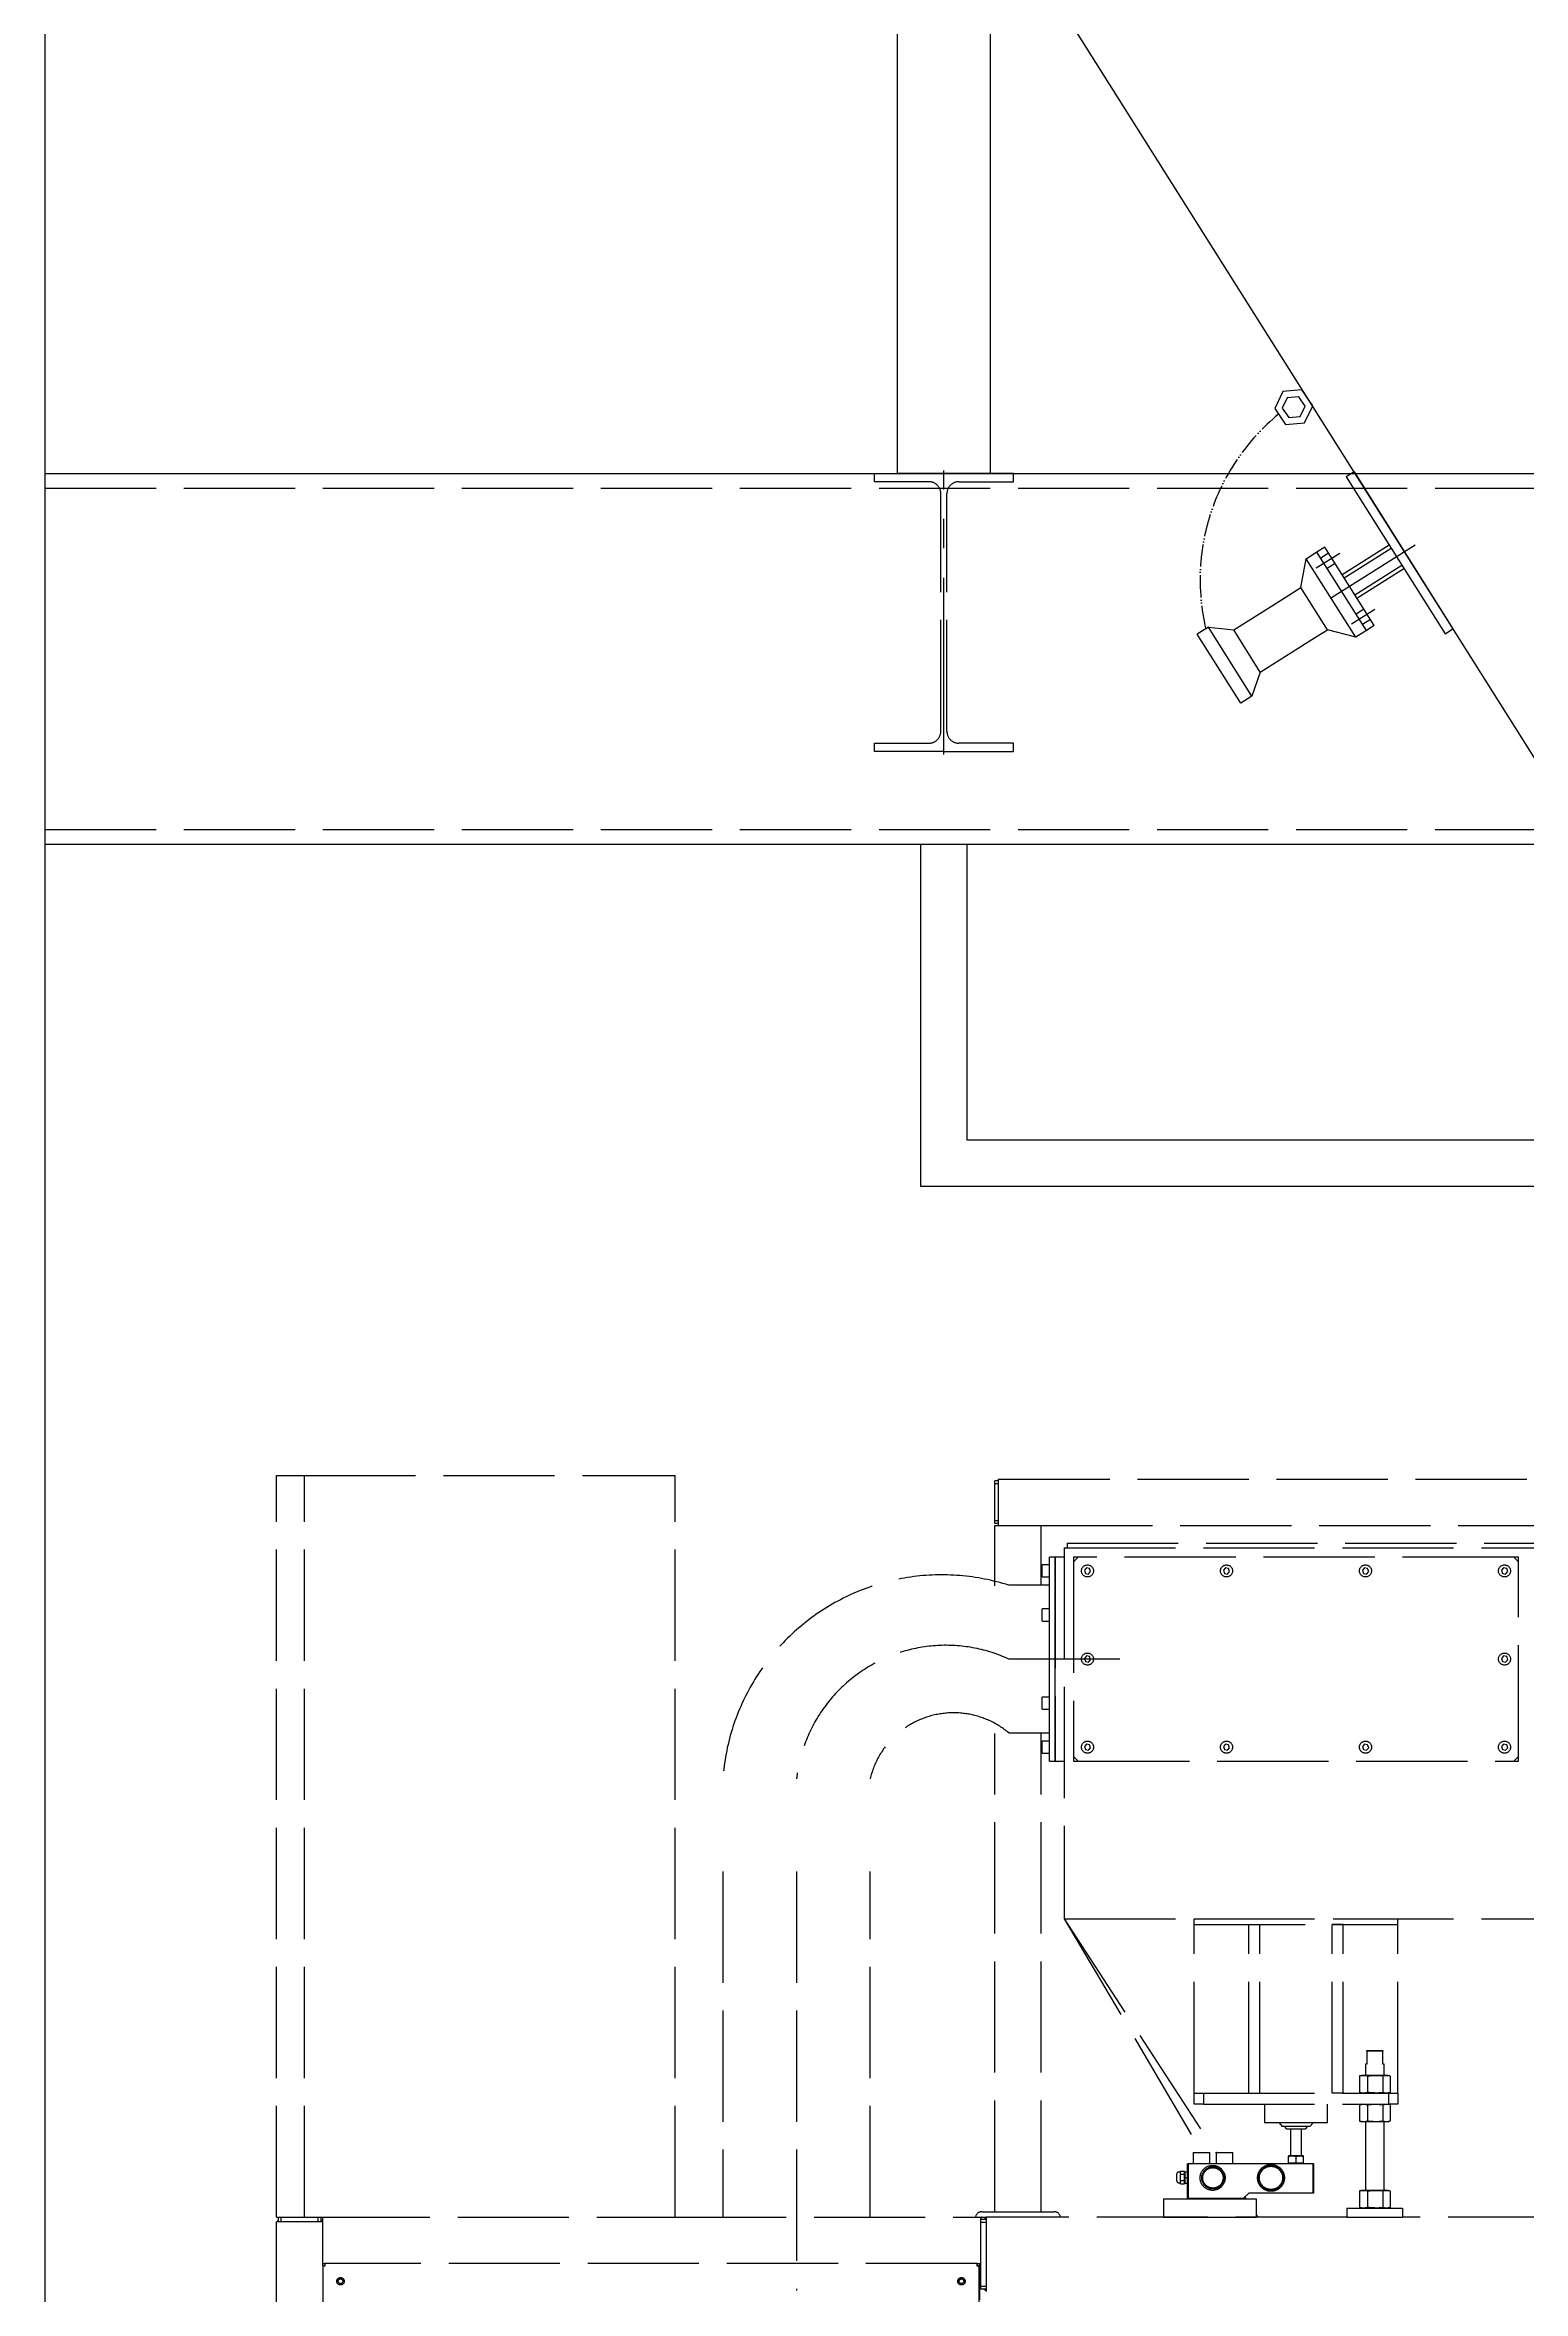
# Model space of a CAD drawing. Header units: millimetres. Extents: x 163705 to 1616509, y 81827 to 302547.
# Drawn here: x 1483336 to 1484931, y 151849 to 154272 of the extents above; entities that cross this region are included whole.
import ezdxf

# ---------------------------------------------------------------- set-up
doc = ezdxf.new("R2010")
doc.units = ezdxf.units.MM
doc.header["$LTSCALE"] = 10
for name, pattern in [('ACAD_ISO02W100', [15, 12, -3]), ('ACAD_ISO05W100', [33, 24, -3, 0, -3, 0, -3]), ('CENTER2', [28.575, 19.05, -3.175, 3.175, -3.175])]:
    doc.linetypes.add(name, pattern=pattern)
for name, color, linetype, lineweight in [('1-中心线', 1, 'CENTER2', 0), ('1-剖面线', 8, 'Continuous', 0), ('1-双点线', 8, 'ACAD_ISO05W100', 0), ('1-虚线', 8, 'ACAD_ISO02W100', 0), ('1-设备轮廓', 2, 'Continuous', 18), ('1-钢构', 6, 'Continuous', 0)]:
    doc.layers.add(name, color=color, linetype=linetype, lineweight=lineweight)
doc.styles.get("Standard").update_dxf_attribs({"font": 'arial.ttf'})

# ---------------------------------------------------------------- blocks, each defined once
blk = doc.blocks.new('*U268')
blk.add_line((300, 16000), (300, 0))
blk = doc.blocks.new('*U279')
for p, q in [((0, 400), (5700, 400)), ((0, 400), (0, 0)), ((0, 0), (5700, 0))]:
    blk.add_line(p, q)
at = {"layer": '1-虚线'}
for p, q in [((0, 384), (5700, 384)), ((0, 16), (5700, 16))]:
    blk.add_line(p, q, dxfattribs=at)
blk = doc.blocks.new('G$C61459890')
for p, q in [((843.8, 1301.9), (843.8, 2101.9)), ((843.8, 2101.9), (873.8, 2101.9)), ((873.8, 1301.9), (873.8, 2101.9)), ((873.8, 2101.9), (1273.8, 2101.9)), ((873.8, 1301.9), (873.8, 2101.9)), ((1273.8, 1301.9), (1273.8, 2101.9)), ((1622.8, 2095.9), (1618.8, 2095.9)), ((1618.8, 2092.9), (1618.8, 2095.9)), ((1622.8, 2092.9), (1618.8, 2092.9)), ((1618.8, 2052.9), (1618.8, 2092.9)), ((1622.8, 2097.9), (2368.8, 2097.9)), ((1622.8, 2089.9), (1622.8, 2097.9)), ((1622.8, 2055.9), (1622.8, 2089.9)), ((1622.8, 2052.9), (1618.8, 2052.9)), ((1618.8, 2049.9), (1618.8, 2052.9)), ((1622.8, 2049.9), (1618.8, 2049.9)), ((1618.8, 1983), (1618.8, 2047.9)), ((1618.8, 2047.9), (1626.8, 2047.9)), ((1622.8, 2047.9), (1622.8, 2055.9)), ((1626.8, 2047.9), (1660.8, 2047.9)), ((1660.8, 2047.9), (1668.8, 2047.9)), ((1668.8, 1983.4), (1668.8, 2047.9)), ((1668.8, 2047.9), (3218.8, 2047.9)), ((1683.8, 2013.9), (1677.8, 2013.9)), ((1677.8, 1903.9), (1677.8, 2013.9)), ((1693.8, 2013.9), (1683.8, 2013.9)), ((1683.8, 1903.9), (1683.8, 2013.9)), ((1683.8, 2013.9), (1683.8, 1793.9)), ((1693.8, 2023.9), (1693.8, 1623.9)), ((1693.8, 2023.9), (3193.8, 2023.9)), ((1696.8, 2028.9), (1696.8, 2023.9)), ((1696.8, 2028.9), (3190.8, 2028.9)), ((1708.8, 2013.9), (1703.8, 2008.9)), ((1708.8, 2013.9), (1703.8, 2013.9)), ((1703.8, 2013.9), (1703.8, 2008.9)), ((2178.8, 2013.9), (1708.8, 2013.9)), ((2183.8, 2008.9), (2178.8, 2013.9)), ((2183.8, 2013.9), (2178.8, 2013.9)), ((2183.8, 2008.9), (2183.8, 2013.9)), ((1669.8, 1992.5), (1669.8, 2005.3)), ((1677.8, 2005.4), (1669.9, 2005.4)), ((1669.9, 1992.4), (1677.8, 1992.4)), ((1703.8, 2008.9), (1703.8, 1798.9)), ((1717.7, 2002.2), (1715.5, 1999.6)), ((1715.5, 1999.6), (1716.5, 1996.3)), ((1716.5, 1996.3), (1719.9, 1995.6)), ((1721.1, 2001.5), (1717.7, 2002.2)), ((1719.9, 1995.6), (1722.2, 1998.2)), ((1722.2, 1998.2), (1721.1, 2001.5)), ((1867.7, 2002.2), (1865.5, 1999.6)), ((1865.5, 1999.6), (1866.5, 1996.3)), ((1866.5, 1996.3), (1869.9, 1995.6)), ((1871.1, 2001.5), (1867.7, 2002.2)), ((1869.9, 1995.6), (1872.2, 1998.2)), ((1872.2, 1998.2), (1871.1, 2001.5)), ((2017.7, 2002.2), (2015.5, 1999.6)), ((2015.5, 1999.6), (2016.5, 1996.3)), ((2016.5, 1996.3), (2019.9, 1995.6)), ((2021.1, 2001.5), (2017.7, 2002.2)), ((2019.9, 1995.6), (2022.2, 1998.2)), ((2022.2, 1998.2), (2021.1, 2001.5)), ((2167.7, 2002.2), (2165.5, 1999.6)), ((2165.5, 1999.6), (2166.5, 1996.3)), ((2166.5, 1996.3), (2169.9, 1995.6)), ((2171.1, 2001.5), (2167.7, 2002.2)), ((2169.9, 1995.6), (2172.2, 1998.2)), ((2172.2, 1998.2), (2171.1, 2001.5)), ((2183.8, 1798.9), (2183.8, 2008.9)), ((1677.8, 1983.4), (1633.8, 1983.4)), ((1669.8, 1945), (1669.8, 1957.8)), ((1677.8, 1957.9), (1669.9, 1957.9)), ((1669.9, 1944.9), (1677.8, 1944.9)), ((1753.8, 1903.9), (1633.8, 1903.9)), ((1677.8, 1793.9), (1677.8, 1903.9)), ((1683.8, 1793.9), (1683.8, 1903.9)), ((1717.7, 1907.2), (1715.5, 1904.6)), ((1715.5, 1904.6), (1716.5, 1901.3)), ((1716.5, 1901.3), (1719.9, 1900.6)), ((1721.1, 1906.5), (1717.7, 1907.2)), ((1719.9, 1900.6), (1722.2, 1903.2)), ((1722.2, 1903.2), (1721.1, 1906.5)), ((2167.7, 1907.2), (2165.5, 1904.6)), ((2165.5, 1904.6), (2166.5, 1901.3)), ((2166.5, 1901.3), (2169.9, 1900.6)), ((2171.1, 1906.5), (2167.7, 1907.2)), ((2169.9, 1900.6), (2172.2, 1903.2)), ((2172.2, 1903.2), (2171.1, 1906.5)), ((1669.8, 1850), (1669.8, 1862.8)), ((1677.8, 1862.9), (1669.9, 1862.9)), ((1669.9, 1849.9), (1677.8, 1849.9)), ((1618.8, 1307.9), (1618.8, 1823.6)), ((1633.8, 1824.4), (1677.8, 1824.4)), ((1668.8, 1307.9), (1668.8, 1824.4)), ((1669.8, 1802.5), (1669.8, 1815.3)), ((1677.8, 1815.4), (1669.9, 1815.4)), ((1669.9, 1802.4), (1677.8, 1802.4)), ((1677.8, 1793.9), (1683.8, 1793.9)), ((1683.8, 1793.9), (1693.8, 1793.9)), ((1703.8, 1798.9), (1708.8, 1793.9)), ((1703.8, 1798.9), (1703.8, 1793.9)), ((1703.8, 1793.9), (1708.8, 1793.9)), ((1708.8, 1793.9), (2178.8, 1793.9)), ((1717.7, 1812.2), (1715.5, 1809.6)), ((1715.5, 1809.6), (1716.5, 1806.3)), ((1716.5, 1806.3), (1719.9, 1805.6)), ((1721.1, 1811.5), (1717.7, 1812.2)), ((1719.9, 1805.6), (1722.2, 1808.2)), ((1722.2, 1808.2), (1721.1, 1811.5)), ((1867.7, 1812.2), (1865.5, 1809.6)), ((1865.5, 1809.6), (1866.5, 1806.3)), ((1866.5, 1806.3), (1869.9, 1805.6)), ((1871.1, 1811.5), (1867.7, 1812.2)), ((1869.9, 1805.6), (1872.2, 1808.2)), ((1872.2, 1808.2), (1871.1, 1811.5)), ((2017.7, 1812.2), (2015.5, 1809.6)), ((2015.5, 1809.6), (2016.5, 1806.3)), ((2016.5, 1806.3), (2019.9, 1805.6)), ((2021.1, 1811.5), (2017.7, 1812.2)), ((2019.9, 1805.6), (2022.2, 1808.2)), ((2022.2, 1808.2), (2021.1, 1811.5)), ((2167.7, 1812.2), (2165.5, 1809.6)), ((2165.5, 1809.6), (2166.5, 1806.3)), ((2166.5, 1806.3), (2169.9, 1805.6)), ((2171.1, 1811.5), (2167.7, 1812.2)), ((2169.9, 1805.6), (2172.2, 1808.2)), ((2172.2, 1808.2), (2171.1, 1811.5)), ((2178.8, 1793.9), (2183.8, 1798.9)), ((2178.8, 1793.9), (2183.8, 1793.9)), ((2183.8, 1793.9), (2183.8, 1798.9)), ((1325.3, 1674.9), (1325.3, 1301.9)), ((1404.8, 1674.9), (1404.8, 1223.1)), ((1484.3, 1301.9), (1484.3, 1674.9)), ((1693.8, 1623.9), (1841.9, 1371.9)), ((1693.8, 1623.9), (1857.8, 1371)), ((1693.8, 1623.9), (3193.8, 1623.9)), ((1833.8, 1623.9), (2053.8, 1623.9)), ((1833.8, 1617.8), (1833.8, 1623.9)), ((2053.8, 1617.8), (2053.8, 1623.9)), ((1833.8, 1435.9), (1833.8, 1617.8)), ((1833.8, 1617.8), (2053.8, 1617.8)), ((1892.8, 1435.9), (1892.8, 1617.8)), ((1892.8, 1617.8), (1904.8, 1617.8)), ((1904.8, 1435.9), (1904.8, 1617.8)), ((1994.8, 1617.8), (1982.8, 1617.8)), ((1982.8, 1435.9), (1982.8, 1617.8)), ((1994.8, 1435.9), (1994.8, 1617.8)), ((2053.8, 1435.9), (2053.8, 1617.8)), ((2020.3, 1481.9), (2037.3, 1481.9)), ((2020.3, 1480.9), (2020.3, 1481.9)), ((2020.3, 1480.9), (2020.3, 1466.9)), ((2037.3, 1480.9), (2020.3, 1480.9)), ((2037.3, 1481.9), (2037.3, 1480.9)), ((2037.3, 1466.9), (2037.3, 1480.9)), ((2012.4, 1454.3), (2016.7, 1454.9)), ((2012.7, 1454.4), (2012.4, 1454.3)), ((2012.4, 1454.3), (2012.4, 1436.5)), ((2014.6, 1454.9), (2012.7, 1454.4)), ((2016.7, 1454.9), (2014.6, 1454.9)), ((2016.7, 1454.9), (2021.1, 1454.3)), ((2029.4, 1454.9), (2016.7, 1454.9)), ((2018.8, 1466.9), (2018.8, 1454.9)), ((2020.3, 1466.9), (2018.8, 1466.9)), ((2021.1, 1454.3), (2021.1, 1436.5)), ((2029.4, 1454.9), (2037.6, 1454.3)), ((2041.4, 1454.9), (2029.4, 1454.9)), ((2038.8, 1466.9), (2037.3, 1466.9)), ((2037.6, 1454.3), (2041.4, 1454.9)), ((2037.6, 1454.3), (2037.6, 1436.5)), ((2038.8, 1454.9), (2038.8, 1466.9)), ((2041.4, 1454.9), (2045, 1454.4)), ((2043.1, 1454.9), (2041.4, 1454.9)), ((2045, 1454.4), (2043.1, 1454.9)), ((2045.3, 1454.3), (2045.3, 1436.5)), ((1833.8, 1423.9), (1833.8, 1435.9)), ((1833.8, 1435.9), (1843.8, 1435.9)), ((1843.8, 1435.9), (1843.8, 1423.9)), ((1843.8, 1435.9), (2043.8, 1435.9)), ((1892.8, 1435.9), (1904.8, 1435.9)), ((1994.8, 1435.9), (1982.8, 1435.9)), ((2016.7, 1435.9), (2012.4, 1436.5)), ((2012.4, 1436.5), (2012.7, 1436.4)), ((2012.7, 1436.4), (2014.6, 1435.9)), ((2021.1, 1436.5), (2016.7, 1435.9)), ((2037.6, 1436.5), (2029.4, 1435.9)), ((2041.4, 1435.9), (2037.6, 1436.5)), ((2045, 1436.4), (2041.4, 1435.9)), ((2043.1, 1435.9), (2045, 1436.4)), ((2043.8, 1423.9), (2043.8, 1435.9)), ((2043.8, 1435.9), (2053.8, 1435.9)), ((2053.8, 1435.9), (2053.8, 1423.9)), ((1843.8, 1423.9), (1833.8, 1423.9)), ((1843.8, 1423.9), (2043.8, 1423.9)), ((1909.8, 1423.9), (1909.8, 1403.9)), ((1977.8, 1403.9), (1977.8, 1423.9)), ((2012.4, 1423.3), (2016.7, 1423.9)), ((2012.7, 1423.4), (2012.4, 1423.3)), ((2012.4, 1423.3), (2012.4, 1405.5)), ((2016.7, 1404.9), (2012.4, 1405.5)), ((2012.4, 1405.5), (2012.7, 1405.4)), ((2014.6, 1423.9), (2012.7, 1423.4)), ((2012.7, 1405.4), (2014.6, 1404.9)), ((2016.7, 1423.9), (2021.1, 1423.3)), ((2021.1, 1405.5), (2016.7, 1404.9)), ((2021.1, 1423.3), (2021.1, 1405.5)), ((2029.4, 1423.9), (2037.6, 1423.3)), ((2037.6, 1405.5), (2029.4, 1404.9)), ((2037.6, 1423.3), (2041.4, 1423.9)), ((2037.6, 1423.3), (2037.6, 1405.5)), ((2041.4, 1404.9), (2037.6, 1405.5)), ((2041.4, 1423.9), (2045, 1423.4)), ((2045, 1405.4), (2041.4, 1404.9)), ((2045, 1423.4), (2043.1, 1423.9)), ((2043.1, 1404.9), (2045, 1405.4)), ((2053.8, 1423.9), (2043.8, 1423.9)), ((2045.3, 1423.3), (2045.3, 1405.5)), ((1943.8, 1403.9), (1909.8, 1403.9)), ((1925.5, 1403.9), (1928.8, 1399.9)), ((1958.8, 1399.9), (1928.8, 1399.9)), ((1953.3, 1396.9), (1934.3, 1396.9)), ((1937.8, 1396.9), (1937.8, 1368.3)), ((1977.8, 1403.9), (1943.8, 1403.9)), ((1949.8, 1368.3), (1949.8, 1396.9)), ((1958.8, 1399.9), (1962.2, 1403.9)), ((2016.7, 1404.9), (2014.6, 1404.9)), ((2029.4, 1404.9), (2016.7, 1404.9)), ((2018.8, 1404.9), (2018.8, 1330.9)), ((2041.4, 1404.9), (2029.4, 1404.9)), ((2038.8, 1330.9), (2038.8, 1404.9)), ((2043.1, 1404.9), (2041.4, 1404.9)), ((1826.8, 1359.4), (1827.3, 1359.9)), ((1826.8, 1359.4), (1827.3, 1359.4)), ((1826.8, 1345.8), (1826.8, 1359.4)), ((1827.3, 1359.9), (1962.3, 1359.9)), ((1827.3, 1359.9), (1827.3, 1359.4)), ((1827.3, 1359.4), (1827.3, 1344.9)), ((1962.3, 1359.4), (1827.3, 1359.4)), ((1832.8, 1371.8), (1832.8, 1359.9)), ((1832.9, 1371.9), (1833.2, 1371.9)), ((1833.2, 1371.9), (1850.7, 1371.9)), ((1850.8, 1359.9), (1850.8, 1371.8)), ((1857.8, 1371.8), (1857.8, 1359.9)), ((1857.9, 1371.9), (1858.7, 1371.9)), ((1858.7, 1371.9), (1875.7, 1371.9)), ((1875.8, 1359.9), (1875.8, 1371.8)), ((1936.5, 1368.3), (1935.8, 1368.1)), ((1935.8, 1368.1), (1935.8, 1367.8)), ((1935.8, 1360.4), (1935.8, 1367.8)), ((1935.8, 1360.1), (1936.5, 1359.9)), ((1951.1, 1368.3), (1936.5, 1368.3)), ((1943.8, 1360.4), (1943.8, 1367.8)), ((1951.8, 1368.1), (1951.1, 1368.3)), ((1951.1, 1359.9), (1951.8, 1360.1)), ((1951.8, 1360.4), (1951.8, 1367.8)), ((1951.8, 1360.1), (1951.8, 1360.4)), ((1962.3, 1359.9), (1962.3, 1359.4)), ((1962.3, 1359.9), (1962.8, 1359.4)), ((1962.3, 1328.4), (1962.3, 1359.4)), ((1962.3, 1359.4), (1962.8, 1359.4)), ((1962.8, 1359.4), (1962.8, 1328.4)), ((1815.1, 1341.1), (1815.1, 1348.6)), ((1819.1, 1350.6), (1817.1, 1350.6)), ((1817.1, 1339.1), (1819.1, 1339.1)), ((1819.1, 1351.7), (1823.6, 1351.7)), ((1819.1, 1348.3), (1819.1, 1351.7)), ((1819.1, 1341.5), (1819.1, 1348.3)), ((1819.1, 1348.3), (1823.6, 1348.3)), ((1819.1, 1338.1), (1819.1, 1341.5)), ((1819.1, 1341.5), (1823.6, 1341.5)), ((1819.1, 1338.1), (1823.6, 1338.1)), ((1823.6, 1348.3), (1823.6, 1351.7)), ((1824.3, 1350.6), (1823.6, 1350.6)), ((1823.6, 1341.5), (1823.6, 1348.3)), ((1823.6, 1338.1), (1823.6, 1341.5)), ((1823.6, 1339.1), (1824.3, 1339.1)), ((1824.3, 1344.9), (1824.3, 1351)), ((1824.3, 1351), (1826.8, 1351)), ((1824.3, 1344.9), (1827.3, 1344.9)), ((1824.3, 1338.8), (1824.3, 1344.9)), ((1824.3, 1338.8), (1826.8, 1338.8)), ((1826.8, 1345.8), (1827.3, 1344.9)), ((1827.3, 1344.9), (1826.8, 1344)), ((1826.8, 1322.4), (1826.8, 1344)), ((1827.3, 1344.9), (1827.3, 1322.4)), ((1800.8, 1321.9), (1800.8, 1301.9)), ((1800.8, 1321.9), (1900.8, 1321.9)), ((1826.8, 1322.4), (1827.3, 1322.4)), ((1827.3, 1321.9), (1826.8, 1322.4)), ((1827.3, 1322.4), (1887.3, 1322.4)), ((1827.3, 1321.9), (1827.3, 1322.4)), ((1887.3, 1322.4), (1886.8, 1321.9)), ((1887.3, 1322.4), (1893.3, 1328.4)), ((1888.5, 1323.6), (1889.7, 1321.9)), ((1962.3, 1327.9), (1892.8, 1327.9)), ((1893.3, 1328.4), (1962.3, 1328.4)), ((1900.8, 1321.9), (1900.8, 1301.9)), ((1962.3, 1328.4), (1962.3, 1327.9)), ((1962.8, 1328.4), (1962.3, 1328.4)), ((1962.8, 1328.4), (1962.3, 1327.9)), ((1998.8, 1311.9), (2058.8, 1311.9)), ((1998.8, 1311.9), (1998.8, 1301.9)), ((2012.4, 1330.3), (2016.7, 1330.9)), ((2012.7, 1330.4), (2012.4, 1330.3)), ((2012.4, 1330.3), (2012.4, 1312.5)), ((2016.7, 1311.9), (2012.4, 1312.5)), ((2012.4, 1312.5), (2012.7, 1312.4)), ((2014.6, 1330.9), (2012.7, 1330.4)), ((2012.7, 1312.4), (2014.6, 1311.9)), ((2016.7, 1330.9), (2014.6, 1330.9)), ((2016.7, 1330.9), (2021.1, 1330.3)), ((2029.4, 1330.9), (2016.7, 1330.9)), ((2021.1, 1312.5), (2016.7, 1311.9)), ((2021.1, 1330.3), (2021.1, 1312.5)), ((2029.4, 1330.9), (2037.6, 1330.3)), ((2041.4, 1330.9), (2029.4, 1330.9)), ((2037.6, 1312.5), (2029.4, 1311.9)), ((2037.6, 1330.3), (2041.4, 1330.9)), ((2037.6, 1330.3), (2037.6, 1312.5)), ((2041.4, 1311.9), (2037.6, 1312.5)), ((2041.4, 1330.9), (2045, 1330.4)), ((2043.1, 1330.9), (2041.4, 1330.9)), ((2045, 1312.4), (2041.4, 1311.9)), ((2045, 1330.4), (2043.1, 1330.9)), ((2043.1, 1311.9), (2045, 1312.4)), ((2045.3, 1330.3), (2045.3, 1312.5)), ((2058.8, 1311.9), (2058.8, 1301.9)), ((843.8, 1301.9), (848.3, 1301.9)), ((843.8, 601.9), (843.8, 1296.9)), ((851.8, 1296.9), (843.8, 1296.9)), ((845.8, 1296.9), (845.8, 1301.9)), ((848.3, 1301.9), (848.8, 1301.9)), ((848.8, 1296.9), (848.8, 1301.9)), ((848.8, 1301.9), (888.8, 1301.9)), ((885.8, 1296.9), (851.8, 1296.9)), ((893.8, 1296.9), (885.8, 1296.9)), ((888.8, 1296.9), (888.8, 1301.9)), ((888.8, 1301.9), (889.3, 1301.9)), ((889.3, 1301.9), (1273.8, 1301.9)), ((891.8, 1296.9), (891.8, 1301.9)), ((893.8, 1293.9), (893.8, 1301.9)), ((893.8, 1259.9), (893.8, 1293.9)), ((1273.8, 1301.9), (1603.8, 1301.9)), ((1603.8, 1293.9), (1603.8, 1301.9)), ((1609.8, 1299.4), (1603.8, 1299.4)), ((1609.8, 1296.4), (1603.8, 1296.4)), ((1603.8, 1259.9), (1603.8, 1293.9)), ((1604.8, 1307.9), (1682.8, 1307.9)), ((1604.8, 1301.9), (1609.8, 1301.9)), ((1998.8, 1301.9), (1609.8, 1301.9)), ((1609.8, 1291.9), (1609.8, 1301.9)), ((1609.8, 1231.9), (1609.8, 1291.9)), ((1800.8, 1301.9), (1900.8, 1301.9)), ((1900.8, 1304.7), (1902.6, 1301.9)), ((1998.8, 1301.9), (2058.8, 1301.9)), ((3277.8, 1301.9), (2058.8, 1301.9)), ((893.8, 1251.9), (893.8, 1259.9)), ((1603.8, 1254.1), (1603.8, 1259.9)), ((893.8, 1249.7), (893.8, 1251.9)), ((893.8, 1251.9), (896, 1251.9)), ((893.8, 1249.7), (893.8, 606.1)), ((893.8, 1249.7), (895.3, 1249.7)), ((1599.6, 1251.9), (896, 1251.9)), ((896, 1251.9), (896, 1250.4)), ((1599.6, 1251.9), (1599.6, 1250.4)), ((1599.6, 1251.9), (1603.8, 1251.9)), ((1601.8, 1249.7), (1600.3, 1249.7)), ((1601.8, 606.1), (1601.8, 1249.7)), ((1602.8, 1212.9), (1602.8, 1251.9)), ((1602.8, 1247.9), (1603.8, 1247.9)), ((1603.8, 1242.9), (1602.8, 1242.9)), ((1603.8, 1227.4), (1603.8, 1254.1)), ((1609.8, 1227.4), (1603.8, 1227.4)), ((1603.8, 1224.4), (1603.8, 1227.4)), ((1609.8, 1224.4), (1603.8, 1224.4)), ((1609.8, 1221.9), (1609.8, 1231.9))]:
    blk.add_line(p, q)
at = {"flags": 128}
for points in [[(1931.3, 1399.9), (1932.5, 1398.5), (1934.3, 1396.9)], [(1953.3, 1396.9), (1955.2, 1398.5), (1956.3, 1399.9)], [(1609.8, 1301.1), (1608.3, 1300.2), (1607.2, 1299.4)], [(1607.2, 1224.4), (1608.3, 1223.6), (1609.8, 1222.7)]]:
    blk.add_lwpolyline(points, dxfattribs=at)
for centre, radius in [((1718.8, 1998.9), 6.5), ((1868.8, 1998.9), 6.5), ((2018.8, 1998.9), 6.5), ((2168.8, 1998.9), 6.5), ((1718.8, 1903.9), 6.5), ((2168.8, 1903.9), 6.5), ((1718.8, 1808.9), 6.5), ((1868.8, 1808.9), 6.5), ((2018.8, 1808.9), 6.5), ((2168.8, 1808.9), 6.5), ((1853.8, 1344.4), 13.5), ((1916.8, 1344.4), 14.5), ((1916.8, 1344.4), 13.5), ((1916.8, 1344.4), 12.5), ((1854.1, 1344.4), 12), ((1854.1, 1344.4), 11), ((912.8, 1232.9), 4), ((912.8, 1232.9), 2.5), ((1582.8, 1232.9), 4), ((1582.8, 1232.9), 2.5)]:
    blk.add_circle(centre, radius)
for centre, radius, start, end in [((1561.7, 1757.7), 237, 72.2748, 175.8308), ((1669.9, 2005.3), 0.1, 90, 180), ((1669.9, 1992.5), 0.1, 180, 270), ((1669.9, 1957.8), 0.1, 90, 180), ((1669.9, 1945), 0.1, 180, 270), ((1566.1, 1756.4), 162.3, 65.3158, 173.471), ((1574.4, 1753.2), 92.7, 50.1633, 166.4765), ((1669.9, 1862.8), 0.1, 90, 180), ((1669.9, 1850), 0.1, 180, 270), ((1669.9, 1815.3), 0.1, 90, 180), ((1669.9, 1802.5), 0.1, 180, 270), ((1832.9, 1371.8), 0.1, 90, 180), ((1850.7, 1371.8), 0.1, 0, 90), ((1857.9, 1371.8), 0.1, 90, 180), ((1875.7, 1371.8), 0.1, 0, 90), ((1817.1, 1348.6), 2, 90, 180), ((1817.1, 1341.1), 2, 180, 270), ((851.8, 1293.9), 8, 138.5904, 157.9757), ((885.8, 1293.9), 8, 22.0243, 41.4096), ((1604.8, 1300.9), 7, 90, 171.7868), ((1604.8, 1300.9), 1, 90, 180), ((1682.8, 1300.9), 7, 8.2132, 90)]:
    blk.add_arc(centre, radius, start, end)
for points, knots in [([(2021.1, 1454.3), (2021.7, 1454.4), (2024.5, 1454.7), (2027.2, 1454.8), (2029.4, 1454.9)], [0, 0, 0, 0, 0.225037, 1, 1, 1, 1]), ([(2029.4, 1435.9), (2027.2, 1436), (2024.5, 1436.1), (2021.7, 1436.4), (2021.1, 1436.5)], [0, 0, 0, 0, 0.774963, 1, 1, 1, 1]), ([(2021.1, 1423.3), (2021.7, 1423.4), (2024.5, 1423.7), (2027.2, 1423.8), (2029.4, 1423.9)], [0, 0, 0, 0, 0.225037, 1, 1, 1, 1]), ([(2029.4, 1404.9), (2027.2, 1405), (2024.5, 1405.1), (2021.7, 1405.4), (2021.1, 1405.5)], [0, 0, 0, 0, 0.774963, 1, 1, 1, 1]), ([(1935.8, 1360.4), (1935.8, 1360.2), (1935.8, 1360), (1935.8, 1360.1), (1935.8, 1360.1)], [0, 0, 0, 0, 0.993171, 1, 1, 1, 1]), ([(1951.8, 1367.8), (1951.8, 1368), (1951.8, 1368.2), (1951.8, 1368.1), (1951.8, 1368.1)], [0, 0, 0, 0, 0.993171, 1, 1, 1, 1]), ([(2021.1, 1330.3), (2021.7, 1330.4), (2024.5, 1330.7), (2027.2, 1330.8), (2029.4, 1330.9)], [0, 0, 0, 0, 0.225037, 1, 1, 1, 1]), ([(2029.4, 1311.9), (2027.2, 1312), (2024.5, 1312.1), (2021.7, 1312.4), (2021.1, 1312.5)], [0, 0, 0, 0, 0.774963, 1, 1, 1, 1])]:
    blk.add_open_spline(points, degree=3, knots=knots)
for points in [[(1935.8, 1367.8), (1937.2, 1367.9), (1939.8, 1368.3), (1942.5, 1367.9), (1943.8, 1367.8)], [(1943.8, 1360.4), (1942.5, 1360.3), (1939.8, 1359.9), (1937.2, 1360.3), (1935.8, 1360.4)], [(1943.8, 1367.8), (1945.2, 1367.9), (1947.8, 1368.3), (1950.5, 1367.9), (1951.8, 1367.8)], [(1951.8, 1360.4), (1950.5, 1360.3), (1947.8, 1359.9), (1945.2, 1360.3), (1943.8, 1360.4)], [(893.8, 1249.7), (893.9, 1249.7), (893.9, 1249.6), (894.5, 1249.5), (895.3, 1249.5), (896, 1249.4), (896.3, 1249.4)], [(895.3, 1249.7), (895.3, 1249.7), (895.4, 1249.6), (895.6, 1249.5), (895.9, 1249.5), (896.2, 1249.4), (896.3, 1249.4)], [(896.3, 1249.4), (896.3, 1249.7), (896.3, 1250.4), (896.2, 1251.2), (896.1, 1251.8), (896.1, 1251.9), (896, 1251.9)], [(896.3, 1249.4), (896.3, 1249.5), (896.3, 1249.8), (896.2, 1250.1), (896.1, 1250.4), (896.1, 1250.4), (896, 1250.4)], [(1599.6, 1251.9), (1599.6, 1251.9), (1599.5, 1251.8), (1599.5, 1251.2), (1599.4, 1250.4), (1599.3, 1249.7), (1599.3, 1249.4)], [(1599.6, 1250.4), (1599.6, 1250.4), (1599.5, 1250.4), (1599.5, 1250.1), (1599.4, 1249.8), (1599.3, 1249.5), (1599.3, 1249.4)], [(1599.3, 1249.4), (1599.7, 1249.4), (1600.3, 1249.5), (1601.1, 1249.5), (1601.7, 1249.6), (1601.8, 1249.7), (1601.8, 1249.7)], [(1599.3, 1249.4), (1599.5, 1249.4), (1599.7, 1249.5), (1600, 1249.5), (1600.3, 1249.6), (1600.3, 1249.7), (1600.3, 1249.7)]]:
    blk.add_open_spline(points, degree=3)
blk = doc.blocks.new('A$C321cc785')
at = {"layer": '1-中心线'}
for p, q in [((64, 3), (64, 109.6)), ((28.3, 35.8), (28.3, 5.8)), ((99.7, 35.8), (99.7, 5.8))]:
    blk.add_line(p, q, dxfattribs=at)
at = {"layer": '1-虚线'}
for p, q in [((53, 25.8), (53, 85.8)), ((75, 25.8), (75, 85.8)), ((21.8, 25.8), (21.8, 15.8)), ((34.8, 25.8), (34.8, 15.8)), ((93.2, 25.8), (93.2, 15.8)), ((106.2, 25.8), (106.2, 15.8))]:
    blk.add_line(p, q, dxfattribs=at)
at = {"layer": '1-设备轮廓'}
for p, q in [((49, 25.8), (49, 85.8)), ((79, 25.8), (79, 85.8)), ((14, 25.8, -107877.1), (14, 15.8, -107877.1)), ((114, 25.8), (14, 25.8)), ((114, 25.8, -213605.3), (114, 15.8, -213605.3)), ((114, 15.8), (14, 15.8))]:
    blk.add_line(p, q, dxfattribs=at)
blk = doc.blocks.new('G$CA6482684')
at = {"ltscale": 0.1}
for p, q in [((441, 942.7), (452.5, 950)), ((435.2, 911.6), (441, 942.7)), ((494.4, 858), (441, 942.7)), ((463.9, 866.2), (435.2, 911.6)), ((335.5, 869), (323.4, 861.3)), ((370.3, 786.9), (323.4, 861.3)), ((382.4, 794.5), (335.4, 868.9)), ((335.5, 869), (362.8, 865.9)), ((391.4, 820.5), (362.8, 865.9)), ((494.4, 858), (463.9, 866.2)), ((505.9, 865.3), (494.4, 858)), ((391.4, 820.5), (382.4, 794.5)), ((382.4, 794.5), (370.3, 786.9))]:
    blk.add_line(p, q, dxfattribs=at)
for points in [[(362.8, 865.9), (403.6, 891.7), (422.2, 903.4), (435.2, 911.6)], [(391.4, 820.5), (432.2, 846.3), (450.9, 858), (463.9, 866.2)]]:
    blk.add_lwpolyline(points, dxfattribs=at)
at = {"layer": '1-剖面线'}
for points in [[(1835, 641), (1835, 265.8), (25, 265.8), (25, 634.8)], [(1785, 641), (1785, 315.8), (75, 315.8), (75, 634.8)]]:
    blk.add_lwpolyline(points, dxfattribs=at)
at = {"layer": '1-双点线', "ltscale": 0.1}
for points in [[(448.1, 1107.8), (436.4, 1124.7), (415.9, 1123.1), (407, 1104.6), (418.6, 1087.6), (439.2, 1089.2)], [(439.8, 1107.1), (432.9, 1117.3), (420.6, 1116.3), (415.2, 1105.2), (422.2, 1095), (434.5, 1096)]]:
    blk.add_lwpolyline(points, close=True, dxfattribs=at)
blk.add_arc((556.8, 920.2), 230.3, 129.2348, 193.2941, dxfattribs=at)
at = {"layer": '1-设备轮廓'}
for p, q in [((792.5, 561), (130, 1611)), ((492.6, 1036.3), (599.3, 867.1))]:
    blk.add_line(p, q, dxfattribs=at)
blk.add_lwpolyline([(492.6, 1036.3), (484.2, 1030.9), (590.9, 861.8), (599.3, 867.1)], dxfattribs=at)
at = {"layer": '1-钢构'}
blk.add_lwpolyline([(100, 1813), (100, 1034.8), (0, 1034.8), (0, 1813)], dxfattribs=at)
at = {"layer": '1-设备轮廓', "rotation": 302.2488353892762}
blk.add_blockref('A$C321cc785', (431.7, 953.3), dxfattribs=at)
blk = doc.blocks.new('G$C4371EF2F')
for p, q in [((0, 294), (0, 303)), ((0, 303), (75, 303)), ((58.75, 294), (0, 294)), ((150, 303), (75, 303)), ((91.25, 294), (150, 294)), ((150, 294), (150, 303)), ((71.75, 25), (71.75, 281)), ((78.25, 25), (78.25, 281)), ((0, 3), (0, 12)), ((0, 12), (58.75, 12)), ((75, 3), (0, 3)), ((75, 3), (150, 3)), ((150, 12), (91.25, 12)), ((150, 3), (150, 12))]:
    blk.add_line(p, q)
for centre, start, end in [((58.75, 281), 0, 90), ((91.25, 281), 90, 180), ((58.75, 25), 270, 0), ((91.25, 25), 180, 270)]:
    blk.add_arc(centre, 13, start, end)
at = {"layer": '1-中心线'}
blk.add_line((75, 0), (75, 306), dxfattribs=at)
blk.add_text('HC_SUPERPART', height=0.001).set_placement((75, 3))

msp = doc.modelspace()

# ---------------------------------------------------------------- block references
at = {"layer": '1-虚线'}
for name, p in [('G$C4371EF2F', (1484230.637, 153506.632)), ('G$C61459890', (1482741.813, 150627.108))]:
    msp.add_blockref(name, p, dxfattribs=at)
at = {"layer": '1-设备轮廓'}
msp.add_blockref('G$CA6482684', (1484255.637, 152774.832), dxfattribs=at)
at = {"layer": '1-钢构'}
for name, p in [('*U268', (1483035.648, 143059.632)), ('*U279', (1483335.648, 153409.632))]:
    msp.add_blockref(name, p, dxfattribs=at)

doc.saveas('drawing.dxf')
